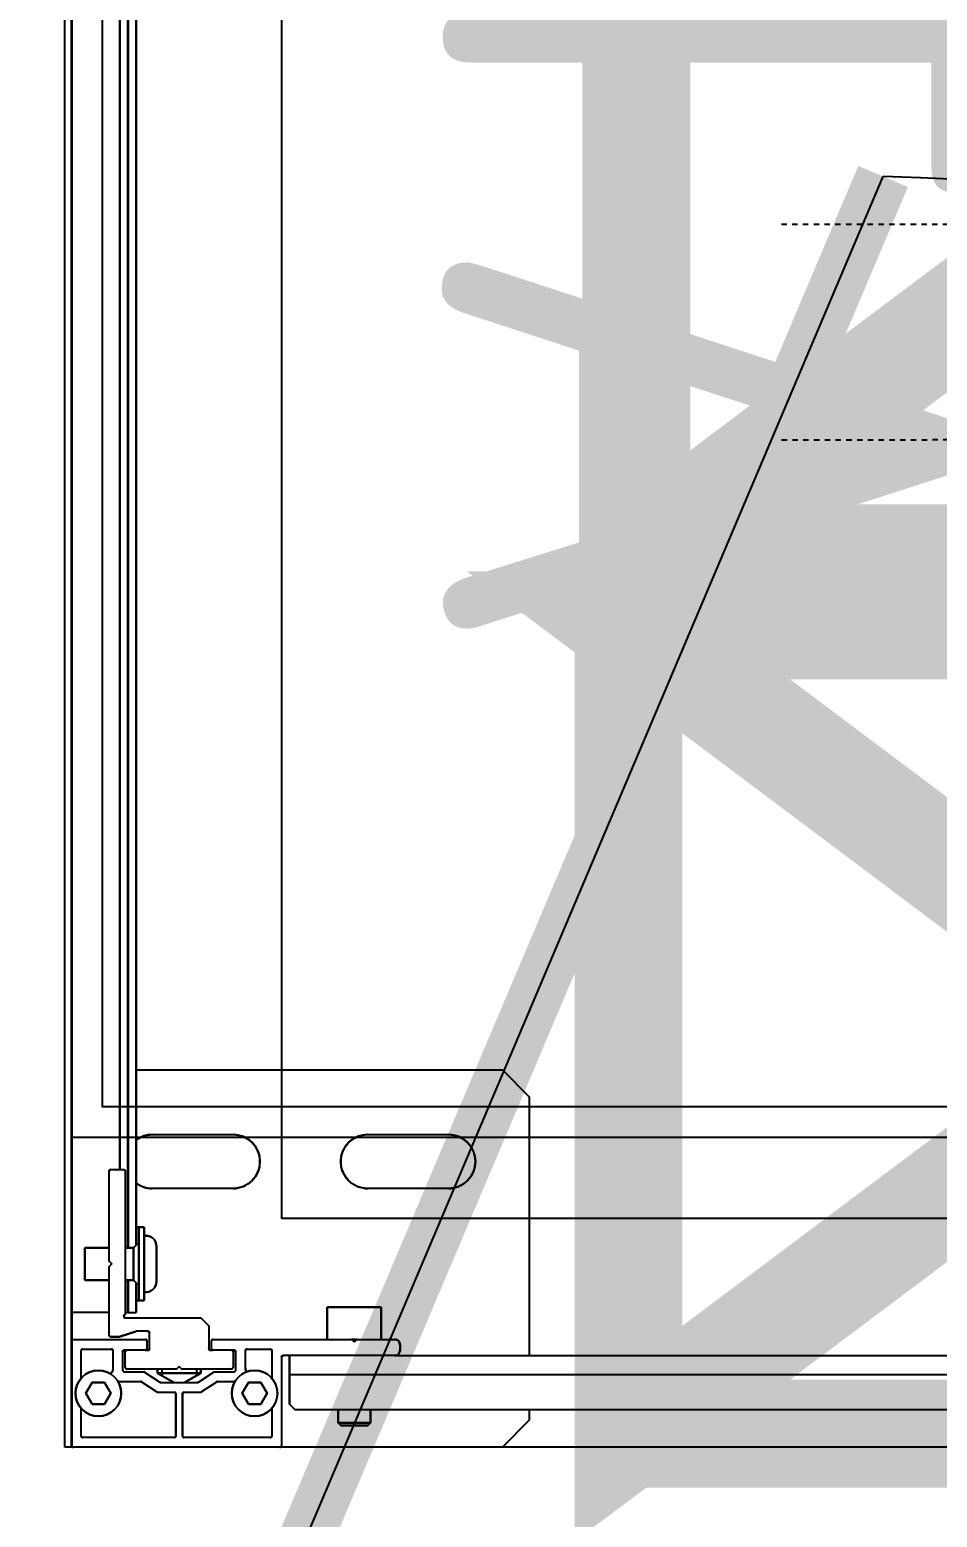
# Model space of a CAD drawing. Extents: x -2932 to 12371, y 2178 to 6224.
# Drawn here: x 5247.3 to 5264.15, y 4043.59 to 4071.19 of the extents above; entities that cross this region are included whole.
import ezdxf
from ezdxf import colors
from ezdxf.entities.mleader import LeaderData, LeaderLine
from ezdxf.math import Vec2, Vec3

# ---------------------------------------------------------------- set-up
doc = ezdxf.new("R2010")
doc.units = 0
doc.header["$PDMODE"] = 67
doc.linetypes.add('prlm_ef', pattern=[0.165, 0.1, -0.065])
doc.layers.get('0').update_dxf_attribs({"color": 252})
doc.layers.add('_GAZELEC-BOITE INCORPO', color=36, linetype='Continuous', lineweight=18)
doc.layers.add('_GAZELEC-RESERVATION', color=1, linetype='Continuous', lineweight=18)
for name, color, linetype in [('_GAZELEC-EAU CHAUDE', 1, 'Continuous'), ('B aménagement intérieur', 252, 'Continuous'), ('B Général', 252, 'Continuous'), ('C ANNOTATIONS-prestations', 252, 'Continuous'), ('F REMPLISSAGE-vert foncé', 252, 'Continuous'), ('GAZ-GAZ N-1', 202, 'Continuous'), ('MTI900_Alu', 252, 'Continuous'), ('prlm-CHAUFF', 30, 'Continuous'), ('prlm-EAU-EF', 161, 'Continuous')]:
    doc.layers.add(name, color=color, linetype=linetype)
doc.styles.add('Arial', font='arial.ttf')
doc.styles.get("Standard").update_dxf_attribs({"font": 'isocp.shx', "height": 15})
doc.dimstyles.new('200', dxfattribs={"dimscale": 0.1, "dimtxt": 150, "dimasz": 25, "dimexe": 50, "dimexo": 50, "dimgap": 20, "dimtad": 1, "dimdec": 0, "dimdsep": 46, "dimtxsty": 'Arial', "dimblk1": 'DOTBLANK', "dimblk2": 'DOTBLANK', "dimsah": 1, "dimcen": 25, "dimclrd": 5, "dimclre": 5, "dimadec": 0, "dimazin": 0, "dimtfac": 1, "dimtdec": 0, "dimtmove": 0, "dimatfit": 3, "dimldrblk": 'DOTBLANK', "dimfxl": 50, "dimtolj": 1, "dimtzin": 0, "dimarcsym": 0})

# ---------------------------------------------------------------- blocks, each defined once
blk = doc.blocks.new('A n1.gaine 150_70')
at = {"layer": 'B Général', "linetype": 'Continuous', "flags": 128}
for points in [[(-70, 36.305), (19.5, 36.305), (19.5, -2.715), (-70, -2.715)], [(-70, -2.7), (-70, 36.3), (19.5, 36.3), (19.5, -2.7)]]:
    blk.add_lwpolyline(points, close=True, dxfattribs=at)
at = {"layer": 'C ANNOTATIONS-prestations'}
for p, q in [((18.15, 1.335), (18.15, 32.035)), ((18.8, 1.435), (18.8, 31.935)), ((17.8, 3.285), (17.8, 30.055)), ((12.5, 5.285), (13, 5.785)), ((13, 5.785), (17.8, 5.785)), ((18.8, 5.785), (19, 5.785)), ((19, 5.785), (19.5, 5.285)), ((12.5, -1.515), (12.5, 5.285)), ((19.5, 5.285), (19.5, 1.155)), ((13.7, 2.785), (13.7, 4.285)), ((14.7, 4.285), (14.7, 2.785)), ((17.6, 3.385), (17.7, 3.385)), ((17.5, 2.585), (17.5, 3.285)), ((17.8, 3.285), (17.8, 1.215)), ((16.9, 3.035), (16.9, 2.035)), ((17.5, 3.035), (16.9, 3.035)), ((19.05, 2.835), (18.8, 2.835)), ((19.05, 2.835), (19.05, 2.235)), ((19.1, 2.785), (19.05, 2.835)), ((19.1, 2.285), (19.1, 2.785)), ((17.529, 2.556), (17.5, 2.585)), ((17.5, 2.585), (17.5, 2.485)), ((17.5, 2.485), (17.529, 2.514)), ((17.5, -0.085), (17.5, 2.485)), ((18.8, 2.235), (19.05, 2.235)), ((19.05, 2.235), (19.1, 2.285)), ((16.9, 2.035), (17.5, 2.035)), ((18.7, 1.335), (18.8, 1.435)), ((17.8, 1.335), (18.15, 1.335)), ((17.83, 1.185), (19.47, 1.185)), ((18.15, 1.335), (18.7, 1.335)), ((19.5, 1.155), (19.5, -2.685)), ((17.68, 0.545), (17.68, 0.975)), ((17.71, 1.005), (18.217, 1.005)), ((18.3, 0.8), (18.5, 0.916)), ((18.5, 0.916), (18.7, 0.8)), ((18.783, 1.005), (19.29, 1.005)), ((19.32, 0.975), (19.32, -0.625)), ((18.3, 0.57), (18.3, 0.8)), ((18.5, 0.454), (18.3, 0.57)), ((18.7, 0.57), (18.5, 0.454)), ((18.7, 0.8), (18.7, 0.57)), ((13.7, -1.215), (13.7, 0.285)), ((14.7, 0.285), (14.7, -1.215)), ((17.7, 0.305), (17.7, -0.085)), ((18.03, 0.515), (17.71, 0.515)), ((18.07, 0.335), (17.73, 0.335)), ((17.73, 0.285), (18.02, 0.285)), ((18.1, -0.065), (18.1, 0.305)), ((18.28, -0.001), (18.28, 0.321)), ((18.05, 0.255), (18.05, -0.665)), ((17.25, -0.165), (17.1, -0.315)), ((17.25, -0.165), (17.67, -0.165)), ((17.67, -0.115), (17.53, -0.115)), ((17.7, -0.135), (17.7, -0.085)), ((18.295, -0.357), (18.1, -0.065)), ((18.48, -0.311), (18.285, -0.018)), ((17.1, -1.715), (17.1, -0.315)), ((18.127, -0.315), (18.05, -0.315)), ((18.05, -0.392), (18.171, -0.392)), ((18.127, -0.315), (18.127, -1.115)), ((18.3, -0.615), (18.127, -0.315)), ((18.3, -1.056), (18.3, -0.374)), ((18.48, -0.625), (18.48, -0.311)), ((18.05, -0.665), (18, -0.715)), ((18, -0.715), (18.05, -0.765)), ((18.05, -0.765), (18.05, -1.685)), ((18.127, -1.115), (18.3, -0.815)), ((18.48, -1.11), (18.48, -0.805)), ((19.29, -0.655), (18.51, -0.655)), ((18.51, -0.775), (19.29, -0.775)), ((19.32, -0.805), (19.32, -2.505)), ((18.05, -1.038), (18.171, -1.038)), ((18.105, -1.357), (18.295, -1.073)), ((16.78, -1.365), (15.42, -1.365)), ((15.42, -1.365), (15.42, -1.465)), ((16.425, -1.135), (15.775, -1.135)), ((16.78, -1.465), (16.78, -1.365)), ((17.35, -1.295), (17.35, -1.51)), ((17.67, -1.265), (17.38, -1.265)), ((17.5, -2.685), (17.5, -1.345)), ((17.53, -1.315), (17.67, -1.315)), ((17.7, -1.345), (17.7, -1.295)), ((17.7, -1.345), (17.7, -1.735)), ((18.05, -1.115), (18.127, -1.115)), ((18.1, -1.735), (18.1, -1.374)), ((18.285, -1.412), (18.475, -1.127)), ((15.75, -1.515), (-66.25, -1.515)), ((16.78, -1.465), (15.42, -1.465)), ((15.42, -1.465), (15.42, -1.515)), ((15.7, -1.465), (15.8, -1.565)), ((15.8, -1.565), (16.4, -1.565)), ((15.8, -1.565), (15.8, -1.715)), ((16.4, -1.565), (16.5, -1.465)), ((16.4, -1.715), (16.4, -1.565)), ((17, -1.515), (16.45, -1.515)), ((16.78, -1.515), (16.78, -1.465)), ((17, -1.665), (17, -1.515)), ((17.448, -1.81), (17.352, -1.52)), ((18.28, -1.851), (18.28, -1.429)), ((15.8, -1.665), (-66.3, -1.665)), ((14.35, -1.815), (-64.85, -1.815)), ((14.35, -1.985), (14.35, -1.745)), ((14.38, -1.715), (17.04, -1.715)), ((17, -1.665), (16.4, -1.665)), ((17, -1.665), (17, -1.715)), ((17.45, -1.985), (17.45, -1.82)), ((18.02, -1.715), (17.73, -1.715)), ((17.73, -1.765), (18.07, -1.765)), ((16.05, -2.015), (14.38, -2.015)), ((15.8, -2.015), (15.8, -2.465)), ((16.05, -2.015), (16.1, -1.965)), ((16.1, -1.965), (16.15, -2.015)), ((17.42, -2.015), (16.15, -2.015)), ((16.4, -2.465), (16.4, -2.015)), ((17, -2.015), (17, -2.715)), ((17.68, -2.505), (17.68, -1.975)), ((17.71, -1.945), (18.056, -1.945)), ((18.3, -2.1), (18.5, -1.984)), ((18.3, -2.33), (18.3, -2.1)), ((18.5, -1.984), (18.7, -2.1)), ((18.7, -2.1), (18.7, -2.33)), ((16.4, -2.465), (15.8, -2.465)), ((18.5, -2.446), (18.3, -2.33)), ((18.7, -2.33), (18.5, -2.446)), ((17, -2.715), (-67.5, -2.715)), ((17.53, -2.715), (17, -2.715)), ((19.47, -2.715), (17.53, -2.715)), ((18.217, -2.535), (17.71, -2.535)), ((19.29, -2.535), (18.783, -2.535)), ((19.5, -2.715), (19.47, -2.715)), ((19.5, -2.685), (19.5, -2.715))]:
    blk.add_line(p, q, dxfattribs=at)
at = {"layer": 'C ANNOTATIONS-prestations', "flags": 128}
for points in [[(14.7, 4.285, 0.414214), (14.2, 4.785, 0.414214), (13.7, 4.285)], [(17.6, 3.385, 0.198912), (17.529, 3.356, 0.198912), (17.5, 3.285)], [(17.8, 3.285, 0.198912), (17.771, 3.356, 0.198912), (17.7, 3.385)], [(13.7, 2.785, 0.414214), (14.2, 2.285, 0.414214), (14.7, 2.785)], [(17.529, 2.514, 0.198912), (17.538, 2.535, 0.198912), (17.529, 2.556)], [(17.8, 1.215, 0.198912), (17.809, 1.194, 0.198912), (17.83, 1.185)], [(19.5, 1.155, 0.198912), (19.491, 1.176, 0.198912), (19.47, 1.185)], [(17.71, 1.005, 0.198912), (17.689, 0.996, 0.198912), (17.68, 0.975)], [(18.22, 1.005, 0.01196), (18.219, 1.005, 0.01196), (18.217, 1.005)], [(18.783, 1.005, 0.01196), (18.781, 1.005, 0.01196), (18.78, 1.005)], [(19.32, 0.975, 0.198912), (19.311, 0.996, 0.198912), (19.29, 1.005)], [(14.7, 0.285, 0.414214), (14.2, 0.785, 0.414214), (13.7, 0.285)], [(17.68, 0.545, 0.198912), (17.689, 0.524, 0.198912), (17.71, 0.515)], [(17.73, 0.335, 0.198912), (17.709, 0.326, 0.198912), (17.7, 0.305)], [(17.73, 0.285, 0.198912), (17.709, 0.276, 0.198912), (17.7, 0.255)], [(18.05, 0.255, 0.198912), (18.041, 0.276, 0.198912), (18.02, 0.285)], [(18.03, 0.515, 0.095961), (18.068, 0.522, 0.095961), (18.099, 0.543)], [(18.1, 0.305, 0.198912), (18.091, 0.326, 0.198912), (18.07, 0.335)], [(17.5, -0.085, 0.198912), (17.509, -0.106, 0.198912), (17.53, -0.115)], [(17.67, -0.115, 0.198912), (17.691, -0.106, 0.198912), (17.7, -0.085)], [(17.67, -0.165, 0.198912), (17.691, -0.156, 0.198912), (17.7, -0.135)], [(18.28, -0.001, 0.073633), (18.281, -0.01, 0.073633), (18.285, -0.018)], [(18.3, -0.374, 0.073633), (18.299, -0.365, 0.073633), (18.295, -0.357)], [(18.48, -0.625, 0.198912), (18.489, -0.646, 0.198912), (18.51, -0.655)], [(18.51, -0.775, 0.198912), (18.489, -0.784, 0.198912), (18.48, -0.805)], [(19.29, -0.655, 0.198912), (19.311, -0.646, 0.198912), (19.32, -0.625)], [(19.32, -0.805, 0.198912), (19.311, -0.784, 0.198912), (19.29, -0.775)], [(18.295, -1.073, 0.073633), (18.299, -1.065, 0.073633), (18.3, -1.056)], [(13.7, -1.215, 0.080612), (13.726, -1.373, 0.080612), (13.8, -1.515)], [(14.6, -1.515, 0.080612), (14.674, -1.373, 0.080612), (14.7, -1.215)], [(15.775, -1.135, 0.218554), (15.623, -1.205, 0.218554), (15.577, -1.365)], [(15.577, -1.36, 0.003145), (15.576, -1.362, 0.003145), (15.576, -1.365)], [(16.623, -1.365, 0.218554), (16.577, -1.205, 0.218554), (16.425, -1.135)], [(16.624, -1.365, 0.003145), (16.624, -1.362, 0.003145), (16.623, -1.36)], [(17.38, -1.265, 0.198912), (17.359, -1.274, 0.198912), (17.35, -1.295)], [(17.53, -1.315, 0.198912), (17.509, -1.324, 0.198912), (17.5, -1.345)], [(17.7, -1.295, 0.198912), (17.691, -1.274, 0.198912), (17.67, -1.265)], [(17.7, -1.345, 0.198912), (17.691, -1.324, 0.198912), (17.67, -1.315)], [(18.105, -1.357, 0.073633), (18.101, -1.365, 0.073633), (18.1, -1.374)], [(18.475, -1.127, 0.073633), (18.479, -1.119, 0.073633), (18.48, -1.11)], [(17.35, -1.51, 0.040241), (17.35, -1.515, 0.040241), (17.352, -1.52)], [(18.285, -1.412, 0.073633), (18.281, -1.42, 0.073633), (18.28, -1.429)], [(14.38, -1.715, 0.198912), (14.359, -1.724, 0.198912), (14.35, -1.745)], [(17.04, -1.715, 0.414214), (17.07, -1.745, 0.414214), (17.1, -1.715)], [(17.45, -1.82, 0.040241), (17.45, -1.815, 0.040241), (17.448, -1.81)], [(17.7, -1.685, 0.198912), (17.709, -1.706, 0.198912), (17.73, -1.715)], [(17.7, -1.735, 0.198912), (17.709, -1.756, 0.198912), (17.73, -1.765)], [(18.02, -1.715, 0.198912), (18.041, -1.706, 0.198912), (18.05, -1.685)], [(18.07, -1.765, 0.198912), (18.091, -1.756, 0.198912), (18.1, -1.735)], [(14.35, -1.985, 0.198912), (14.359, -2.006, 0.198912), (14.38, -2.015)], [(17.42, -2.015, 0.198912), (17.441, -2.006, 0.198912), (17.45, -1.985)], [(17.71, -1.945, 0.198912), (17.689, -1.954, 0.198912), (17.68, -1.975)], [(18.14, -1.99, 0.123554), (18.104, -1.957, 0.123554), (18.056, -1.945)], [(17.5, -2.685, 0.198912), (17.509, -2.706, 0.198912), (17.53, -2.715)], [(17.68, -2.505, 0.198912), (17.689, -2.526, 0.198912), (17.71, -2.535)], [(18.217, -2.535, 0.01196), (18.219, -2.535, 0.01196), (18.22, -2.535)], [(18.78, -2.535, 0.01196), (18.781, -2.535, 0.01196), (18.783, -2.535)], [(19.29, -2.535, 0.198912), (19.311, -2.526, 0.198912), (19.32, -2.505)], [(19.47, -2.715, 0.198912), (19.491, -2.706, 0.198912), (19.5, -2.685)]]:
    blk.add_lwpolyline(points, format="xyb", dxfattribs=at)
at = {"layer": 'C ANNOTATIONS-prestations'}
for centre in [(18.5, 0.685), (18.5, -2.215)]:
    blk.add_circle(centre, 0.425, dxfattribs=at)
blk = doc.blocks.new('A n0.MTI900_Alu_390')
at = {"layer": 'MTI900_Alu', "color": 1, "linetype": 'Continuous'}
for p, q in [((-4.225, 0), (4.225, 0)), ((4.278, 0), (4.225, 0)), ((4.225, -0.07), (4.225, 0)), ((4.472, 0), (4.278, 0)), ((4.475, 0), (4.472, 0)), ((4.475, -0.003), (4.475, 0)), ((4.105, -0.025), (4.165, -0.025)), ((4.105, -0.025), (4.105, -0.07)), ((4.165, -0.07), (4.165, -0.025)), ((4.275, -0.003), (4.275, -0.137)), ((4.293, -0.021), (4.293, -0.074)), ((4.3467, -0.018), (4.296, -0.018)), ((4.355, -0.0385), (4.375, -0.0269)), ((4.375, -0.0269), (4.395, -0.0385)), ((4.454, -0.018), (4.4033, -0.018)), ((4.457, -0.191), (4.457, -0.021)), ((4.475, -0.387), (4.475, -0.003)), ((4.355, -0.0615), (4.355, -0.0385)), ((4.395, -0.0385), (4.395, -0.0615)), ((3.96, -0.073), (3.96, -0.097)), ((4.13, -0.07), (3.963, -0.07)), ((4.135, -0.075), (4.13, -0.07)), ((4.14, -0.07), (4.135, -0.075)), ((4.267, -0.07), (4.14, -0.07)), ((4.27, -0.0895), (4.27, -0.073)), ((4.296, -0.077), (4.3306, -0.077)), ((4.375, -0.0731), (4.355, -0.0615)), ((4.395, -0.0615), (4.375, -0.0731)), ((-4.105, -0.105), (4.105, -0.105)), ((-3.96, -0.09), (3.96, -0.09)), ((3.963, -0.1), (4.229, -0.1)), ((4.105, -0.1), (4.105, -0.115)), ((4.165, -0.115), (4.165, -0.1)), ((4.165, -0.105), (4.225, -0.105)), ((4.225, -0.105), (4.225, -0.1)), ((4.225, -0.105), (4.225, -0.12)), ((4.235, -0.1), (4.235, -0.24)), ((4.2602, -0.1195), (4.2698, -0.0905)), ((4.295, -0.137), (4.295, -0.098)), ((4.298, -0.095), (4.332, -0.095)), ((4.327, -0.1), (4.298, -0.1)), ((4.33, -0.195), (4.33, -0.103)), ((4.335, -0.098), (4.335, -0.1341)), ((4.353, -0.0864), (4.353, -0.1286)), ((-4.1, -0.12), (4.1, -0.12)), ((3.775, -0.12), (3.775, -0.8)), ((4.067, -0.12), (4.067, -0.125)), ((4.067, -0.125), (4.203, -0.125)), ((4.067, -0.125), (4.067, -0.135)), ((4.067, -0.135), (4.203, -0.135)), ((4.105, -0.115), (4.095, -0.125)), ((4.165, -0.115), (4.105, -0.115)), ((4.175, -0.125), (4.165, -0.115)), ((4.17, -0.12), (4.225, -0.12)), ((4.203, -0.125), (4.203, -0.12)), ((4.203, -0.135), (4.203, -0.125)), ((4.26, -0.142), (4.26, -0.1205)), ((4.295, -0.137), (4.295, -0.142)), ((4.3355, -0.1358), (4.3545, -0.1642)), ((4.3535, -0.1303), (4.3725, -0.1588)), ((3.895, -0.15), (3.895, -0.3)), ((3.995, -0.3), (3.995, -0.15)), ((4.1025, -0.158), (4.1675, -0.158)), ((4.292, -0.145), (4.263, -0.145)), ((4.278, -0.14), (4.292, -0.14)), ((4.3377, -0.16), (4.33, -0.16)), ((4.3377, -0.16), (4.3377, -0.24)), ((4.355, -0.19), (4.3377, -0.16)), ((4.373, -0.1605), (4.373, -0.191)), ((4.33, -0.1677), (4.3421, -0.1677)), ((4.355, -0.1659), (4.355, -0.2341)), ((4.33, -0.195), (4.325, -0.2)), ((4.325, -0.2), (4.33, -0.205)), ((4.33, -0.297), (4.33, -0.205)), ((4.3377, -0.24), (4.355, -0.21)), ((4.373, -0.209), (4.373, -0.2404)), ((4.454, -0.194), (4.376, -0.194)), ((4.376, -0.206), (4.454, -0.206)), ((4.457, -0.369), (4.457, -0.209)), ((4.235, -0.24), (4.25, -0.255)), ((4.33, -0.2323), (4.3421, -0.2323)), ((4.33, -0.24), (4.3377, -0.24)), ((4.3545, -0.2358), (4.335, -0.265)), ((4.373, -0.2404), (4.3535, -0.2697)), ((4.25, -0.255), (4.292, -0.255)), ((4.275, -0.263), (4.275, -0.52)), ((4.292, -0.26), (4.278, -0.26)), ((4.295, -0.258), (4.295, -0.263)), ((4.295, -0.302), (4.295, -0.263)), ((4.335, -0.265), (4.335, -0.302)), ((4.353, -0.2714), (4.353, -0.3036)), ((4.298, -0.3), (4.327, -0.3)), ((4.293, -0.326), (4.293, -0.369)), ((4.328, -0.323), (4.296, -0.323)), ((4.332, -0.305), (4.298, -0.305)), ((4.355, -0.3285), (4.375, -0.3169)), ((4.355, -0.3515), (4.355, -0.3285)), ((4.375, -0.3169), (4.395, -0.3285)), ((4.395, -0.3285), (4.395, -0.3515)), ((4.375, -0.3631), (4.355, -0.3515)), ((4.395, -0.3515), (4.375, -0.3631)), ((4.296, -0.372), (4.3467, -0.372)), ((4.4033, -0.372), (4.454, -0.372)), ((4.305, -0.6), (4.305, -0.393)), ((4.34, -0.405), (4.305, -0.405)), ((4.308, -0.39), (4.472, -0.39)), ((4.34, -0.405), (4.34, -3.475)), ((4.395, -0.405), (4.34, -0.405)), ((4.405, -0.415), (4.395, -0.405)), ((4.475, -0.8), (4.475, -0.387)), ((4.405, -0.415), (4.405, -3.465)), ((4.215, -0.475), (4.215, -0.575)), ((4.275, -0.475), (4.215, -0.475)), ((4.43, -0.495), (4.405, -0.495)), ((4.43, -0.495), (4.43, -0.555)), ((4.435, -0.5), (4.43, -0.495)), ((4.275, -0.52), (4.2779, -0.5229)), ((4.275, -0.52), (4.275, -0.53)), ((4.435, -0.55), (4.435, -0.5)), ((3.895, -0.55), (3.895, -0.7)), ((3.995, -0.7), (3.995, -0.55)), ((4.2779, -0.5271), (4.275, -0.53)), ((4.275, -0.53), (4.275, -0.6)), ((4.43, -0.555), (4.435, -0.55)), ((4.215, -0.575), (4.275, -0.575)), ((4.405, -0.555), (4.43, -0.555)), ((4.305, -0.6), (4.305, -3.277)), ((4.285, -0.61), (4.295, -0.61)), ((3.775, -0.8), (3.825, -0.85)), ((4.425, -0.85), (4.475, -0.8)), ((3.825, -0.85), (4.305, -0.85)), ((4.405, -0.85), (4.425, -0.85))]:
    blk.add_line(p, q, dxfattribs=at)
for centre in [(4.375, -0.05), (4.375, -0.34)]:
    blk.add_circle(centre, 0.0425, dxfattribs=at)
for centre, radius, start, end in [((4.278, -0.003), 0.003, 90, 180), ((4.472, -0.003), 0.003, 0, 90), ((4.296, -0.021), 0.003, 90, 180), ((4.3467, -0.021), 0.003, 84.5182, 90), ((4.4033, -0.021), 0.003, 90, 95.4818), ((4.454, -0.021), 0.003, 0, 90), ((3.963, -0.073), 0.003, 90, 180), ((4.267, -0.073), 0.003, 0, 90), ((4.296, -0.074), 0.003, 180, 270), ((4.3306, -0.067), 0.01, 270, 326.3475), ((3.963, -0.097), 0.003, 180, 270), ((4.232, -0.1), 0.003, 0, 180), ((4.267, -0.0895), 0.003, 341.5651, 0), ((4.298, -0.098), 0.003, 90, 180), ((4.298, -0.103), 0.003, 90, 180), ((4.327, -0.103), 0.003, 0, 90), ((4.332, -0.098), 0.003, 0, 90), ((3.945, -0.15), 0.05, 143.1301, 180), ((3.945, -0.15), 0.05, 0, 36.8699), ((4.1025, -0.138), 0.02, 171.3731, 270), ((4.1025, -0.133), 0.02, 185.7392, 187.1808), ((4.1675, -0.138), 0.02, 270, 8.6269), ((4.1675, -0.133), 0.02, 352.8192, 354.2608), ((4.263, -0.1205), 0.003, 161.5651, 180), ((4.278, -0.137), 0.003, 180, 270), ((4.292, -0.137), 0.003, 270, 0), ((4.338, -0.1341), 0.003, 180, 213.6901), ((4.356, -0.1286), 0.003, 180, 213.6901), ((4.263, -0.142), 0.003, 180, 270), ((4.292, -0.142), 0.003, 270, 0), ((4.352, -0.1659), 0.003, 0, 33.6901), ((4.37, -0.1605), 0.003, 0, 33.6901), ((4.376, -0.191), 0.003, 180, 270), ((4.454, -0.191), 0.003, 270, 0), ((4.376, -0.209), 0.003, 90, 180), ((4.454, -0.209), 0.003, 0, 90), ((4.352, -0.2341), 0.003, 326.3099, 0), ((4.278, -0.263), 0.003, 90, 180), ((4.292, -0.258), 0.003, 0, 90), ((4.292, -0.263), 0.003, 0, 90), ((4.356, -0.2714), 0.003, 146.3099, 180), ((3.945, -0.3), 0.05, 180, 0), ((4.298, -0.297), 0.003, 180, 270), ((4.298, -0.302), 0.003, 180, 270), ((4.327, -0.297), 0.003, 270, 0), ((4.332, -0.302), 0.003, 270, 0), ((4.296, -0.326), 0.003, 90, 180), ((4.328, -0.333), 0.01, 46.149, 90), ((4.296, -0.369), 0.003, 180, 270), ((4.3467, -0.369), 0.003, 270, 275.4818), ((4.4033, -0.369), 0.003, 264.5182, 270), ((4.454, -0.369), 0.003, 270, 0), ((4.308, -0.393), 0.003, 90, 180), ((4.472, -0.387), 0.003, 270, 0), ((3.945, -0.55), 0.05, 0, 180), ((4.2758, -0.525), 0.003, 315, 45), ((4.285, -0.6), 0.01, 180, 270), ((4.295, -0.6), 0.01, 270, 0), ((3.945, -0.7), 0.05, 180, 0)]:
    blk.add_arc(centre, radius, start, end, dxfattribs=at)
blk = doc.blocks.new('xi.uta-yzen-d')
at = {"layer": 'prlm-CHAUFF', "ltscale": 50}
for points in [[(0, 30), (0, 0), (39, 0), (39, 30)], [(0.571, 29.429), (0.571, 0.571), (38.429, 0.571), (38.429, 29.429)], [(-40.5, 20.62), (-40.5, 3.9), (40.5, 3.9), (40.5, 20.62)]]:
    blk.add_lwpolyline(points, close=True, dxfattribs=at)
at = {"layer": 'prlm-CHAUFF', "ltscale": 50, "insert": (7.303, 16.894), "char_height": 10, "width": 139.79252, "attachment_point": 1}
blk.add_mtext('UTA', dxfattribs=at)
blk = doc.blocks.new('FLECHE1')
blk.add_line((495907.08, -370439.56), (496141.31, -369887.17))
at = {"const_width": 10}
blk.add_lwpolyline([(495936.11, -370371.09), (496141.31, -369887.17)], dxfattribs=at)
blk = doc.blocks.new('_DOTBLANK')
at = {"color": 0, "linetype": 'ByBlock'}
blk.add_line((-0.5, 0), (-1, 0), dxfattribs=at)
blk.add_circle((0, 0), 0.5, dxfattribs=at)
blk = doc.blocks.new('*D351')
at = {"layer": '_GAZELEC-BOITE INCORPO', "color": 5, "lineweight": -2, "transparency": 16777216}
for p, q in [((5258.414, 4040.139), (5258.414, 3834.453)), ((5203.041, 3879.389), (5203.041, 3834.453)), ((5255.914, 3839.453), (5205.541, 3839.453))]:
    blk.add_line(p, q, dxfattribs=at)
at = {"layer": 'Defpoints', "color": 0, "transparency": 16777216}
for p in [(5258.414, 4045.139), (5203.041, 3884.389), (5203.041, 3839.453)]:
    blk.add_point(p, dxfattribs=at)
at = {"layer": '_GAZELEC-BOITE INCORPO', "color": 5, "lineweight": -2, "transparency": 16777216, "xscale": 2.5, "yscale": 2.5, "zscale": 2.5, "rotation": 180}
blk.add_blockref('_DOTBLANK', (5203.041, 3839.453), dxfattribs=at)
at = {"layer": '_GAZELEC-BOITE INCORPO', "color": 5, "lineweight": -2, "transparency": 16777216, "xscale": 2.5, "yscale": 2.5, "zscale": 2.5}
blk.add_blockref('_DOTBLANK', (5258.414, 3839.453), dxfattribs=at)
at = {"layer": '_GAZELEC-BOITE INCORPO', "color": 0, "transparency": 16777216, "insert": (5230.728, 3849.081), "char_height": 15, "attachment_point": 5, "style": 'Arial'}
blk.add_mtext('\\A1;55', dxfattribs=at)
blk = doc.blocks.new('*D352')
at = {"layer": '_GAZELEC-BOITE INCORPO', "color": 5, "lineweight": -2, "transparency": 16777216}
for p, q in [((5258.414, 4040.589), (5258.414, 3834.453)), ((5278.414, 4040.139), (5278.414, 3834.453)), ((5260.914, 3839.453), (5275.914, 3839.453)), ((5278.414, 3839.453), (5306.605, 3839.453))]:
    blk.add_line(p, q, dxfattribs=at)
at = {"layer": 'Defpoints', "color": 0, "transparency": 16777216}
for p in [(5258.414, 4045.589), (5278.414, 4045.139), (5278.414, 3839.453)]:
    blk.add_point(p, dxfattribs=at)
at = {"layer": '_GAZELEC-BOITE INCORPO', "color": 5, "lineweight": -2, "transparency": 16777216, "xscale": 2.5, "yscale": 2.5, "zscale": 2.5, "rotation": 180}
blk.add_blockref('_DOTBLANK', (5258.414, 3839.453), dxfattribs=at)
at = {"layer": '_GAZELEC-BOITE INCORPO', "color": 5, "lineweight": -2, "transparency": 16777216, "xscale": 2.5, "yscale": 2.5, "zscale": 2.5}
blk.add_blockref('_DOTBLANK', (5278.414, 3839.453), dxfattribs=at)
at = {"layer": '_GAZELEC-BOITE INCORPO', "color": 0, "transparency": 16777216, "insert": (5293.759, 3849.112), "char_height": 15, "attachment_point": 5, "style": 'Arial'}
blk.add_mtext('\\A1;20', dxfattribs=at)

msp = doc.modelspace()

# ---------------------------------------------------------------- linework, layer by layer
at = {"layer": '_GAZELEC-BOITE INCORPO', "const_width": 2}
for points in [[(5258.562, 4066.385), (5258.562, 4061.385), (5278.561, 4061.385), (5278.562, 4076.385), (5258.562, 4076.385), (5258.562, 4061.385), (5278.562, 4076.385), (5258.562, 4076.384), (5278.561, 4061.385)], [(5258.414, 4050.139), (5258.414, 4045.139), (5278.414, 4045.139), (5278.414, 4060.139), (5258.414, 4060.139), (5258.414, 4045.139), (5278.414, 4060.139), (5258.414, 4060.138), (5278.414, 4045.139)]]:
    msp.add_lwpolyline(points, dxfattribs=at)
at = {"layer": '_GAZELEC-EAU CHAUDE', "linetype": 'prlm_ef'}
for points in [[(5265.101, 4062.776), (5282.358, 4062.776), (5289.565, 4062.776), (5301.096, 4060.438), (5312.208, 4052.509), (5321.398, 4034.789), (5329.649, 4014.479), (5329.649, 3993.46), (5310.734, 3963.069), (5197.768, 3931.603), (5086.442, 3931.603), (5029.593, 3944.613), (4969.795, 4004.411), (4949.869, 4044.295), (4943.264, 4102.99), (4943.264, 4132.392)], [(5261.255, 4067.58), (5274.247, 4067.58), (5282.58, 4067.58), (5291.898, 4067.58), (5310.507, 4063.564), (5325.104, 4048.966), (5342.933, 3964.249), (5258.459, 3908.911), (5200.342, 3905.191), (5046.634, 3901.861), (4995.429, 3901.861), (4936.192, 3918.658), (4887.663, 3967.186), (4867.643, 4032.229), (4866.722, 4070.832)]]:
    msp.add_spline(points, degree=3, dxfattribs=at)
at = {"layer": 'B aménagement intérieur', "linetype": 'Continuous'}
for p, q in [((5247.95, 4044.889), (5247.95, 4134.389)), ((5286.965, 4044.889), (5247.95, 4044.889))]:
    msp.add_line(p, q, dxfattribs=at)
at = {"layer": 'F REMPLISSAGE-vert foncé', "linetype": 'Continuous'}
for p, q in [((5247.95, 4044.889), (5247.95, 4134.389)), ((5286.965, 4044.889), (5247.95, 4044.889))]:
    msp.add_line(p, q, dxfattribs=at)
at = {"layer": 'GAZ-GAZ N-1'}
msp.add_spline([(5177.423, 4601.61), (5162.549, 4601.61), (5136.105, 4598.415), (5108.229, 4586.794), (5087.121, 4563.574), (5071.992, 4531.635), (5063.672, 4490.524), (5060.982, 4446.669), (5062.756, 4398.493), (5073.499, 4330.522), (5094.496, 4283.214), (5124.664, 4250.885), (5192.5, 4228.65), (5287.963, 4222.699), (5344.506, 4199.583), (5368.926, 4175.164), (5377.233, 4155.137), (5379.366, 4124.958), (5366.766, 4098.205), (5348.153, 4079.592), (5307.922, 4068.466), (5263.143, 4068.466)], degree=3, dxfattribs=at)
at = {"layer": 'prlm-EAU-EF', "linetype": 'prlm_ef'}
for points, knots in [([(5265.065, 4058.776), (5267.09, 4058.758), (5269.12, 4058.74), (5272.818, 4058.719), (5274.484, 4058.714), (5277.443, 4058.72), (5278.734, 4058.727), (5280.785, 4058.75), (5281.545, 4058.761), (5283.826, 4058.802), (5285.305, 4058.839), (5287.577, 4058.837), (5288.403, 4058.824), (5290.833, 4058.717), (5292.43, 4058.556), (5295.544, 4058.017), (5297.057, 4057.639), (5299.35, 4056.844), (5300.171, 4056.509), (5301.785, 4055.746), (5302.575, 4055.319), (5304.872, 4053.915), (5306.303, 4052.817), (5308.129, 4051.067), (5308.654, 4050.511), (5310.123, 4048.79), (5310.998, 4047.525), (5312.618, 4044.781), (5313.361, 4043.302), (5314.788, 4040.189), (5315.472, 4038.555), (5316.663, 4035.7), (5317.162, 4034.5), (5318.346, 4031.777), (5319.026, 4030.296), (5320.374, 4027.392), (5321.042, 4025.967), (5322.61, 4022.516), (5323.475, 4020.51), (5324.645, 4017.349), (5325.033, 4016.186), (5325.634, 4014.09), (5325.864, 4013.16), (5326.255, 4011.266), (5326.416, 4010.306), (5326.792, 4007.4), (5326.903, 4005.426), (5326.842, 4001.294), (5326.645, 3999.136), (5325.913, 3994.797), (5325.363, 3992.627), (5323.93, 3988.368), (5323.05, 3986.28), (5319.896, 3979.998), (5317.145, 3975.972), (5312.353, 3970.326), (5310.603, 3968.476), (5305.794, 3963.861), (5302.628, 3961.275), (5295.979, 3956.601), (5292.494, 3954.512), (5281.802, 3948.998), (5274.196, 3946.183), (5258.224, 3941.796), (5249.86, 3940.225), (5232.743, 3937.9), (5223.991, 3937.146), (5210.379, 3936.258), (5205.523, 3935.998), (5197.651, 3935.601), (5194.618, 3935.452), (5188.592, 3935.162), (5185.597, 3935.022), (5176.658, 3934.623), (5170.759, 3934.384), (5153.192, 3933.796), (5141.652, 3933.576), (5125.105, 3933.689), (5120.082, 3933.78), (5109.154, 3934.124), (5103.246, 3934.402), (5094.167, 3934.993), (5091.02, 3935.228), (5081.543, 3936.032), (5075.191, 3936.691), (5062.667, 3938.529), (5056.493, 3939.708), (5046.986, 3942.207), (5043.521, 3943.273), (5037.623, 3945.423), (5035.148, 3946.436), (5030.834, 3948.43), (5028.972, 3949.374), (5025.305, 3951.394), (5023.503, 3952.469), (5018.187, 3955.877), (5014.764, 3958.391), (5002.794, 3968.227), (4994.908, 3976.758), (4985.055, 3989.351), (4982.521, 3992.791), (4978.053, 3999.16), (4976.092, 4002.069), (4972.814, 4007.095), (4971.471, 4009.199), (4968.858, 4013.411), (4967.588, 4015.521), (4963.908, 4021.875), (4961.631, 4026.141), (4958.117, 4033.607), (4956.765, 4036.783), (4954.843, 4041.941), (4954.175, 4043.898), (4952.961, 4047.848), (4952.413, 4049.847), (4950.926, 4055.909), (4950.147, 4060.036), (4947.923, 4075.26), (4947.472, 4086.737), (4947.269, 4101.59), (4947.245, 4104.955), (4947.217, 4111.661), (4947.214, 4115.005), (4947.225, 4123.026), (4947.244, 4127.699), (4947.263, 4132.375)], [0, 0, 0, 0, 6.074873, 6.074873, 11.042765, 11.042765, 14.879699, 14.879699, 17.132762, 17.132762, 21.638888, 21.638888, 24.286489, 24.286489, 29.581693, 29.581693, 34.876896, 34.876896, 37.947707, 37.947707, 41.018518, 41.018518, 47.16014, 47.16014, 49.846442, 49.846442, 55.219047, 55.219047, 60.591651, 60.591651, 65.964256, 65.964256, 69.738651, 69.738651, 74.461208, 74.461208, 79.183765, 79.183765, 86.040492, 86.040492, 90.051065, 90.051065, 93.261774, 93.261774, 96.472482, 96.472482, 102.893899, 102.893899, 109.875424, 109.875424, 117.14728, 117.14728, 124.419136, 124.419136, 139.563359, 139.563359, 147.465198, 147.465198, 160.400743, 160.400743, 173.336287, 173.336287, 198.518367, 198.518367, 223.700448, 223.700448, 248.882528, 248.882528, 262.830846, 262.830846, 271.630144, 271.630144, 280.429442, 280.429442, 298.028037, 298.028037, 333.225229, 333.225229, 348.586918, 348.586918, 366.587096, 366.587096, 376.096274, 376.096274, 395.11463, 395.11463, 414.132986, 414.132986, 425.398522, 425.398522, 433.848139, 433.848139, 440.502065, 440.502065, 447.155991, 447.155991, 460.463844, 460.463844, 495.268313, 495.268313, 507.867052, 507.867052, 518.202999, 518.202999, 525.595873, 525.595873, 532.988748, 532.988748, 547.774497, 547.774497, 558.551137, 558.551137, 565.0689, 565.0689, 571.586663, 571.586663, 584.62219, 584.62219, 618.931512, 618.931512, 628.979389, 628.979389, 639.027266, 639.027266, 653.10945, 653.10945, 653.10945, 653.10945]), ([(5261.26, 4063.58), (5263.682, 4063.583), (5266.102, 4063.586), (5270.566, 4063.587), (5272.608, 4063.585), (5276.7, 4063.572), (5278.758, 4063.563), (5281.866, 4063.573), (5282.915, 4063.582), (5284.985, 4063.605), (5286.008, 4063.618), (5289.055, 4063.639), (5291.054, 4063.626), (5295.049, 4063.436), (5297.039, 4063.261), (5300.458, 4062.746), (5301.913, 4062.452), (5304.483, 4061.757), (5305.617, 4061.379), (5307.353, 4060.664), (5307.993, 4060.366), (5309.837, 4059.396), (5311.012, 4058.622), (5313.288, 4056.836), (5314.388, 4055.824), (5317.54, 4052.549), (5319.505, 4050.003), (5322.075, 4046.321), (5322.724, 4045.362), (5323.998, 4043.425), (5324.624, 4042.443), (5326.467, 4039.464), (5327.649, 4037.432), (5331.035, 4031.223), (5333.08, 4026.935), (5337.775, 4015.434), (5339.986, 4008.09), (5342.61, 3993.593), (5343.021, 3986.444), (5342.092, 3976.853), (5341.629, 3974.082), (5340.492, 3969.474), (5339.914, 3967.594), (5337.722, 3961.734), (5335.678, 3957.905), (5330.649, 3950.632), (5327.664, 3947.19), (5320.911, 3940.722), (5317.144, 3937.696), (5305.03, 3929.349), (5295.807, 3924.679), (5278.977, 3918.185), (5271.563, 3915.937), (5261.661, 3913.627), (5259.109, 3913.095), (5254.045, 3912.16), (5251.53, 3911.757), (5244.024, 3910.711), (5239.071, 3910.234), (5228.817, 3909.554), (5223.518, 3909.376), (5213.831, 3909.213), (5209.444, 3909.199), (5201.777, 3909.192), (5198.503, 3909.191), (5191.948, 3909.174), (5188.665, 3909.161), (5178.8, 3909.108), (5172.202, 3909.053), (5152.361, 3908.833), (5139.068, 3908.614), (5108.656, 3907.957), (5091.517, 3907.476), (5066.428, 3906.624), (5058.458, 3906.332), (5047.007, 3905.881), (5043.515, 3905.737), (5036.556, 3905.462), (5033.087, 3905.333), (5022.703, 3905.032), (5015.816, 3904.945), (5003.693, 3905.265), (4998.449, 3905.563), (4987.972, 3906.606), (4982.742, 3907.348), (4967.224, 3910.317), (4957.109, 3913.289), (4944.383, 3918.882), (4941.231, 3920.437), (4932.025, 3925.542), (4926.192, 3929.55), (4909.671, 3943.179), (4900.124, 3954.351), (4888.347, 3973.689), (4884.742, 3981.093), (4878.804, 3996.414), (4876.472, 4004.331), (4873.664, 4017.35), (4872.819, 4022.374), (4871.732, 4031.128), (4871.393, 4034.844), (4870.918, 4042.31), (4870.778, 4046.058), (4870.563, 4056.762), (4870.642, 4063.753), (4870.722, 4070.786)], [0, 0, 0, 0, 7.269535, 7.269535, 13.410585, 13.410585, 19.551634, 19.551634, 22.655409, 22.655409, 25.759184, 25.759184, 31.966734, 31.966734, 38.174284, 38.174284, 42.998254, 42.998254, 47.100931, 47.100931, 49.638276, 49.638276, 54.712967, 54.712967, 59.787657, 59.787657, 69.650332, 69.650332, 73.029099, 73.029099, 76.407866, 76.407866, 83.1654, 83.1654, 96.680467, 96.680467, 118.748507, 118.748507, 140.816547, 140.816547, 150.101666, 150.101666, 156.76973, 156.76973, 171.459194, 171.459194, 186.148658, 186.148658, 200.838122, 200.838122, 229.882581, 229.882581, 251.468502, 251.468502, 259.002022, 259.002022, 266.535542, 266.535542, 281.602582, 281.602582, 297.885722, 297.885722, 311.346, 311.346, 321.298494, 321.298494, 331.250988, 331.250988, 351.155976, 351.155976, 390.965952, 390.965952, 442.039332, 442.039332, 465.845249, 465.845249, 476.298362, 476.298362, 486.751474, 486.751474, 507.657698, 507.657698, 523.679142, 523.679142, 539.700585, 539.700585, 571.743471, 571.743471, 582.605438, 582.605438, 604.329373, 604.329373, 648.275178, 648.275178, 673.378441, 673.378441, 698.481704, 698.481704, 714.005427, 714.005427, 725.428879, 725.428879, 736.852331, 736.852331, 757.938793, 757.938793, 757.938793, 757.938793])]:
    msp.add_open_spline(points, degree=3, knots=knots, dxfattribs=at)

# ---------------------------------------------------------------- block references
at = {"layer": 'B aménagement intérieur', "rotation": 270}
msp.add_blockref('A n1.gaine 150_70', (5250.789, 4064.389), dxfattribs=at)
at = {"layer": 'GAZ-GAZ N-1', "xscale": 0.1, "yscale": 0.1, "zscale": 0.1}
msp.add_blockref('FLECHE1', (-44350.988, 41057.184), dxfattribs=at)
at = {"layer": 'prlm-CHAUFF', "xscale": -9.999999999999975, "yscale": 9.999999999999975, "zscale": 9.999999999999975, "rotation": 90.00011533977086}
msp.add_blockref('A n0.MTI900_Alu_390', (5248.074, 4089.639), dxfattribs=at)
at = {"layer": 'prlm-CHAUFF', "rotation": 270.0001153384516}
msp.add_blockref('xi.uta-yzen-d', (5248.074, 4089.639), dxfattribs=at)

# ---------------------------------------------------------------- dimensions: what is measured, and where the dimension line sits
at = {"layer": '_GAZELEC-BOITE INCORPO'}
for base, p1, p2, picture, middle in [((5278.414, 3839.453), (5258.414, 4045.589), (5278.414, 4045.139), '*D352', (5293.759, 3849.112)), ((5203.041, 3839.453), (5258.414, 4045.139), (5203.041, 3884.389), '*D351', (5230.728, 3849.081))]:
    dim = msp.add_linear_dim(base=base, p1=p1, p2=p2, dimstyle='200', dxfattribs=at)
    dim.commit()
    dim.dimension.update_dxf_attribs({"geometry": picture, "text_midpoint": middle})

# ---------------------------------------------------------------- leaders
at = {"layer": '_GAZELEC-RESERVATION', "color": 6}
ml = msp.add_multileader_mtext('Standard', dxfattribs=at)
ml.set_content('engravure 5cm', color=6)
ml.set_leader_properties()
ml.build(insert=Vec2(0, 0))
ml.multileader.update_dxf_attribs({"has_text_frame": 1, "arrow_head_size": 8, "scale": 20})
ctx = ml.context
ctx.base_point, ctx.scale, ctx.char_height, ctx.arrow_head_size, ctx.landing_gap_size, ctx.plane_origin = Vec3(4682.163, 4053.784), 20, 8, 8, 4, Vec3(4697.038, 4238.505)
notes = []
notes.append((ctx, [(0, (1, 1, 0), (4766.886, 4053.784), (-1, 0), 8.984, [(0, [(4835.489, 4069.164)], 0, [])])]))
ctx.mtext.insert, ctx.mtext.width, ctx.mtext.flow_direction = Vec3(4686.163, 4058.929), 156.88504, 5
for ctx, leaders in notes:
    for number, flags, end, landing, length, lines in leaders:
        leader = LeaderData()
        leader.index, (leader.has_last_leader_line, leader.has_dogleg_vector, leader.attachment_direction) = number, flags
        leader.last_leader_point, leader.dogleg_vector, leader.dogleg_length = Vec3(end), Vec3(landing), length
        for number, points, colour, breaks in lines:
            line = LeaderLine()
            line.index, line.vertices, line.color, line.breaks = number, Vec3.list(points), colors.encode_raw_color(colour), breaks
            leader.lines.append(line)
        ctx.leaders.append(leader)

doc.saveas('drawing.dxf')
